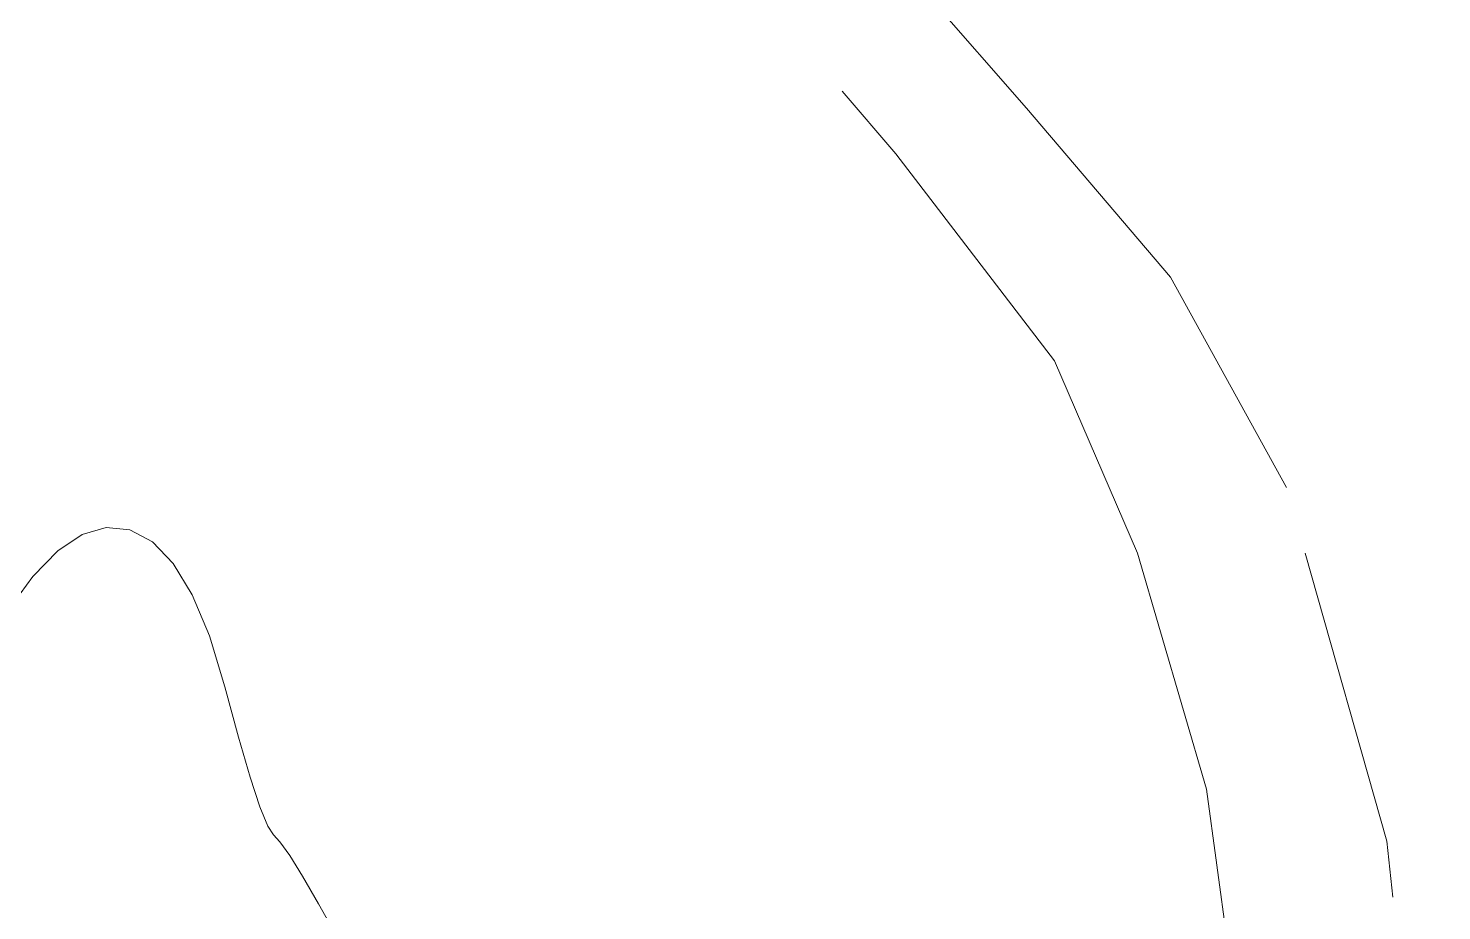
# Model space of a CAD drawing. Header units: metres. Extents: x 431006 to 434411, y 2469261 to 2473208.
# Drawn here: x 432090.7 to 432120.7, y 2472674.17 to 2472692.91 of the extents above; entities that cross this region are included whole.
import ezdxf

# ---------------------------------------------------------------- set-up
doc = ezdxf.new("R2010")
doc.units = ezdxf.units.M
doc.header["$MEASUREMENT"] = 0
doc.linetypes.add('HIDDEN', pattern=[9.525, 6.35, -3.175])
doc.layers.add('duong mon-ks', color=8, linetype='HIDDEN', lineweight=18)
doc.layers.add('MH_DongMuc_Con', color=8, linetype='Continuous', lineweight=18)

msp = doc.modelspace()

# ---------------------------------------------------------------- linework, layer by layer
at = {"layer": 'duong mon-ks', "color": 9, "lineweight": 0}
for points in [[(432074.101, 2472636.496), (432079.759, 2472638.854), (432085.493, 2472640.801), (432088.387, 2472641.784), (432097.719, 2472645.64), (432105.789, 2472649.327), (432111.485, 2472651.984), (432114.933, 2472653.407), (432117.706, 2472654.754), (432119.655, 2472657.15), (432120.442, 2472660.22), (432120.7, 2472664.987), (432119.532, 2472675.647), (432117.406, 2472683.154), (432114.945, 2472687.624), (432111.884, 2472691.213), (432108.341, 2472695.273), (432101.738, 2472703.218), (432098.264, 2472707.339), (432097.033, 2472709.202), (432096.006, 2472714.062)], [(432093.891, 2472709.657), (432095.55, 2472706.381), (432101.782, 2472698.811), (432109.114, 2472690.244), (432112.483, 2472685.842), (432114.244, 2472681.763), (432115.706, 2472676.75), (432116.867, 2472668.194), (432115.287, 2472666.067), (432112.677, 2472664.763), (432108.213, 2472665.312), (432097.095, 2472666.318), (432090.197, 2472666.077), (432080.875, 2472664.193), (432072.627, 2472662.025)]]:
    msp.add_lwpolyline(points, dxfattribs=at)
at = {"layer": 'MH_DongMuc_Con', "color": 9, "lineweight": 0, "elevation": 106}
msp.add_lwpolyline([(432097.272, 2472673.585), (432096.863, 2472674.315), (432096.523, 2472674.899), (432096.25, 2472675.338), (432096.044, 2472675.631), (432095.907, 2472675.778), (432095.783, 2472675.964), (432095.618, 2472676.372), (432095.412, 2472677.001), (432095.165, 2472677.851), (432094.876, 2472678.924), (432094.548, 2472680.003), (432094.182, 2472680.876), (432093.779, 2472681.543), (432093.338, 2472682.002), (432092.859, 2472682.256), (432092.357, 2472682.306), (432091.846, 2472682.158), (432091.326, 2472681.812), (432090.799, 2472681.268), (432090.262, 2472680.526)], dxfattribs=at)

doc.saveas('drawing.dxf')
